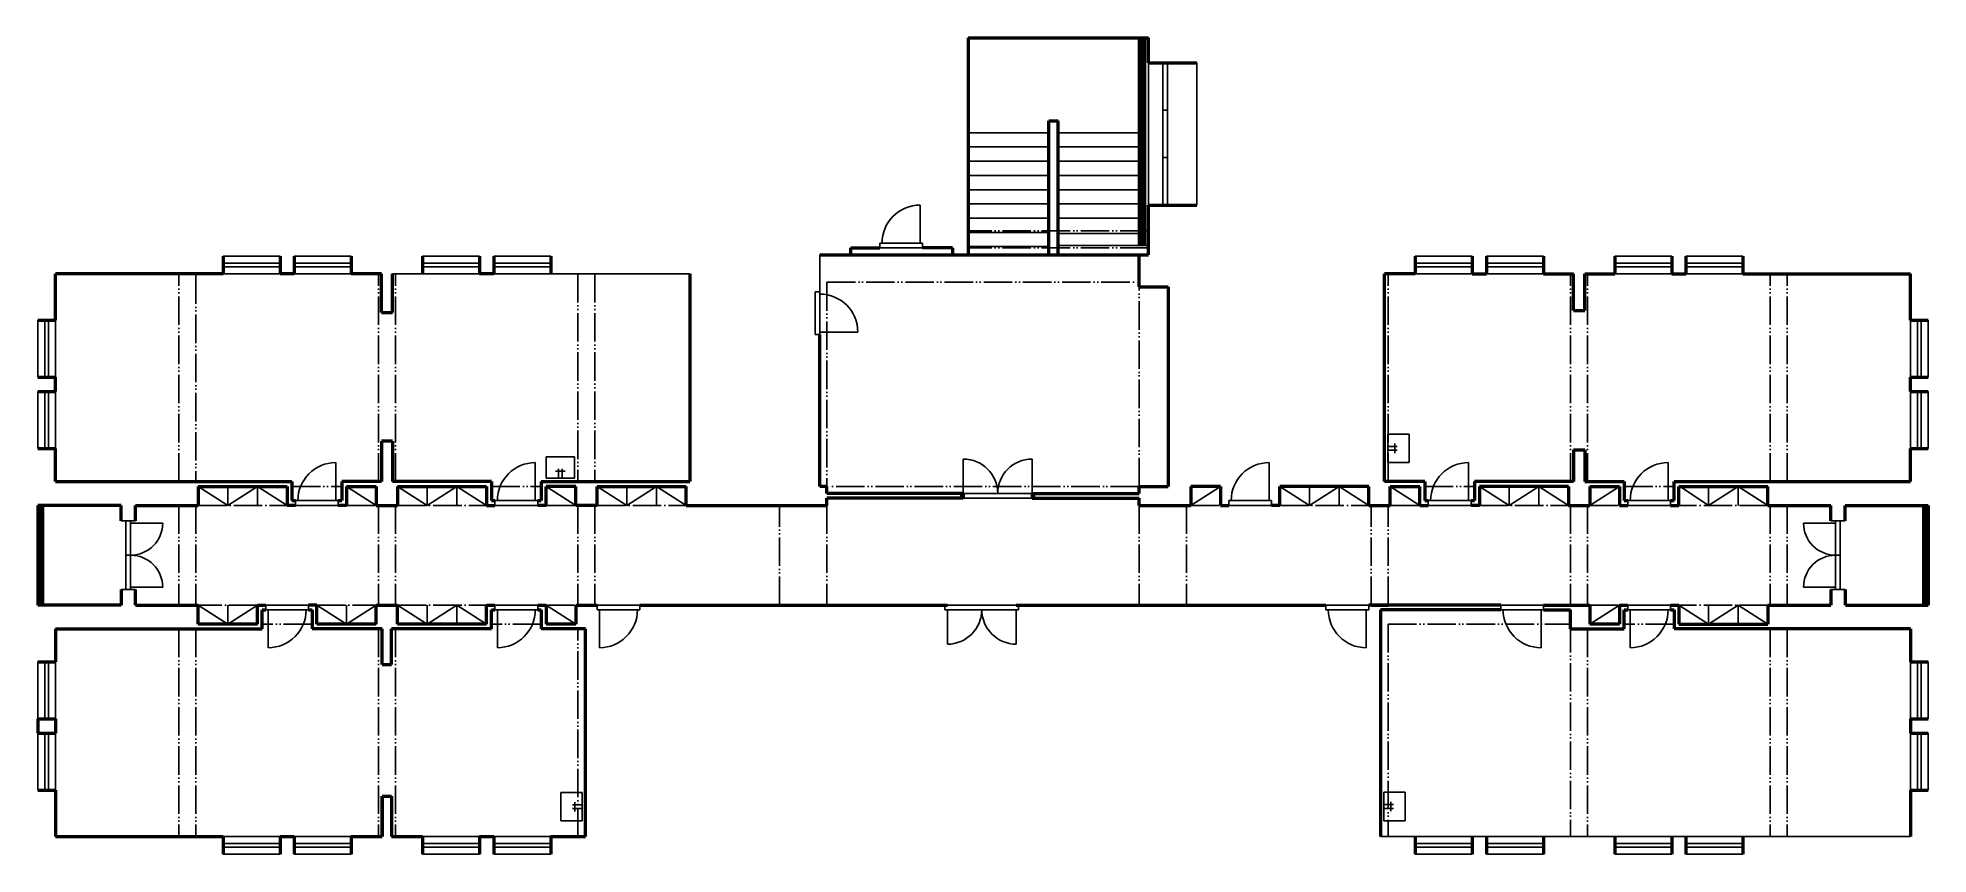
# Model space of a CAD drawing. Header units: millimetres. Extents: x 5892 to 45692, y 8533 to 25733.
import ezdxf

# ---------------------------------------------------------------- set-up
doc = ezdxf.new("R2010")
doc.units = ezdxf.units.MM
doc.header["$LTSCALE"] = 0.5
doc.linetypes.add('ACAD_ISO04W100', pattern=[30, 24, -3, 0, -3])
doc.linetypes.add('ACAD_ISO05W100', pattern=[33, 24, -3, 0, -3, 0, -3])
for name, color, linetype in [('Dveře', 51, 'Continuous'), ('Nábytek', 25, 'Continuous'), ('Obložení', 92, 'ACAD_ISO04W100'), ('Okna', 51, 'Continuous'), ('Překlady', 1, 'ACAD_ISO05W100'), ('Sanita', 150, 'Continuous'), ('Schody', 51, 'Continuous')]:
    doc.layers.add(name, color=color, linetype=linetype)
doc.layers.add('Zdi', color=7, linetype='Continuous', lineweight=50)

msp = doc.modelspace()

# ---------------------------------------------------------------- linework, layer by layer
for p, q in [((22357, 20383), (22357, 21158)), ((13357, 20758), (13992, 20758)), ((16692, 20758), (19617, 20758)), ((7647, 15558), (7947, 15558)), ((43642, 15558), (43942, 15558)), ((7647, 14108), (7947, 14108)), ((43642, 14108), (43942, 14108)), ((34162, 8908), (34892, 8908)), ((36092, 8908), (36392, 8908)), ((37592, 8908), (39092, 8908)), ((40292, 8908), (40592, 8908)), ((41792, 8908), (45317, 8908))]:
    msp.add_line(p, q)
at = {"layer": 'Dveře'}
for p, q in [((24467, 21408), (24467, 22208)), ((23617, 21408), (23617, 21308)), ((24517, 21408), (23617, 21408)), ((23617, 21308), (24517, 21308)), ((24517, 21408), (24517, 21308)), ((22357, 20383), (22257, 20383)), ((22257, 20383), (22257, 19483)), ((22357, 19483), (22357, 20383)), ((22357, 19533), (23157, 19533)), ((22357, 19483), (22257, 19483)), ((12167, 15983), (12167, 16783)), ((16367, 15983), (16367, 16783)), ((25377, 16133), (25377, 16858)), ((26827, 16133), (26827, 16858)), ((31817, 15983), (31817, 16783)), ((36017, 15983), (36017, 16783)), ((40217, 15983), (40217, 16783)), ((11317, 15983), (11317, 15883)), ((12217, 15983), (11317, 15983)), ((12217, 15983), (12217, 15883)), ((15517, 15983), (15517, 15883)), ((16417, 15983), (15517, 15983)), ((16417, 15983), (16417, 15883)), ((25327, 16033), (25327, 16133)), ((25377, 16133), (26827, 16133)), ((25377, 16033), (26827, 16033)), ((26877, 16033), (26877, 16133)), ((30967, 15983), (30967, 15883)), ((31867, 15983), (30967, 15983)), ((31867, 15983), (31867, 15883)), ((35167, 15983), (35167, 15883)), ((36067, 15983), (35167, 15983)), ((36067, 15983), (36067, 15883)), ((39367, 15983), (39367, 15883)), ((40267, 15983), (39367, 15983)), ((40267, 15983), (40267, 15883)), ((7747, 14108), (7747, 15558)), ((7747, 15558), (7847, 15558)), ((7847, 14108), (7847, 15558)), ((11317, 15883), (12217, 15883)), ((15517, 15883), (16417, 15883)), ((30967, 15883), (31867, 15883)), ((35167, 15883), (36067, 15883)), ((39367, 15883), (40267, 15883)), ((43742, 15558), (43742, 14108)), ((43742, 15558), (43842, 15558)), ((43842, 15558), (43842, 14108)), ((7847, 15508), (8522, 15508)), ((43742, 15508), (43067, 15508)), ((7847, 14833), (7747, 14833)), ((43742, 14833), (43842, 14833)), ((7847, 14108), (7747, 14108)), ((7847, 14158), (8522, 14158)), ((43742, 14158), (43067, 14158)), ((43842, 14108), (43742, 14108)), ((10692, 13683), (10692, 13783)), ((11592, 13783), (10692, 13783)), ((10692, 13683), (11592, 13683)), ((10742, 13683), (10742, 12883)), ((11592, 13683), (11592, 13783)), ((15517, 13683), (15517, 13783)), ((16417, 13783), (15517, 13783)), ((15517, 13683), (16417, 13683)), ((15567, 13683), (15567, 12883)), ((16417, 13683), (16417, 13783)), ((17667, 13683), (17667, 13783)), ((18567, 13783), (17667, 13783)), ((17667, 13683), (18567, 13683)), ((17717, 13683), (17717, 12883)), ((18567, 13683), (18567, 13783)), ((24992, 13683), (24992, 13783)), ((26542, 13683), (24992, 13683)), ((26492, 13783), (25042, 13783)), ((25042, 13683), (25042, 12958)), ((26492, 12958), (26492, 13683)), ((26542, 13683), (26542, 13783)), ((33012, 13683), (33012, 13783)), ((33012, 13783), (33912, 13783)), ((33912, 13683), (33012, 13683)), ((33862, 13683), (33862, 12883)), ((33912, 13683), (33912, 13783)), ((36692, 13683), (36692, 13783)), ((36692, 13783), (37592, 13783)), ((37592, 13683), (36692, 13683)), ((37542, 13683), (37542, 12883)), ((37592, 13683), (37592, 13783)), ((39367, 13683), (39367, 13783)), ((40267, 13783), (39367, 13783)), ((39367, 13683), (40267, 13683)), ((39417, 13683), (39417, 12883)), ((40267, 13683), (40267, 13783))]:
    msp.add_line(p, q, dxfattribs=at)
for centre, radius, start, end in [((24467, 21408), 800, 90, 180), ((22357, 19533), 800, 0, 90), ((12167, 15983), 800, 90, 180), ((16367, 15983), 800, 90, 180), ((25377, 16133), 725, 0, 90), ((26827, 16133), 725, 90, 180), ((31817, 15983), 800, 90, 180), ((36017, 15983), 800, 90, 180), ((40217, 15983), 800, 90, 180), ((7847, 15508), 675, 270, 0), ((43742, 15508), 675, 180, 270), ((7847, 14158), 675, 0, 90), ((43742, 14158), 675, 90, 180), ((10742, 13683), 800, 270, 0), ((15567, 13683), 800, 270, 0), ((17717, 13683), 800, 270, 0), ((25042, 13683), 725, 270, 0), ((26492, 13683), 725, 180, 270), ((33862, 13683), 800, 180, 270), ((37542, 13683), 800, 180, 270), ((39417, 13683), 800, 270, 0)]:
    msp.add_arc(centre, radius, start, end, dxfattribs=at)
at = {"layer": 'Nábytek'}
for p, q in [((9267, 16283), (9892, 15883)), ((9892, 15883), (10517, 16283)), ((9892, 16283), (9892, 15883)), ((10517, 16283), (11142, 15883)), ((10517, 16283), (10517, 15883)), ((12392, 16283), (13017, 15883)), ((13467, 16283), (14092, 15883)), ((14092, 15883), (14717, 16283)), ((14092, 16283), (14092, 15883)), ((14717, 16283), (15342, 15883)), ((14717, 16283), (14717, 15883)), ((16592, 16283), (17217, 15883)), ((17667, 16283), (18292, 15883)), ((18292, 15883), (18917, 16283)), ((18292, 15883), (18292, 16283)), ((18917, 16283), (19542, 15883)), ((18917, 15883), (18917, 16283)), ((30167, 15883), (30792, 16283)), ((32042, 16283), (32667, 15883)), ((32667, 15883), (32667, 16283)), ((32667, 15883), (33292, 16283)), ((33292, 15883), (33292, 16283)), ((33292, 16283), (33917, 15883)), ((34367, 16283), (34992, 15883)), ((36242, 16283), (36867, 15883)), ((36867, 15883), (37492, 16283)), ((36867, 16283), (36867, 15883)), ((37492, 16283), (38117, 15883)), ((37492, 16283), (37492, 15883)), ((38567, 15883), (39192, 16283)), ((40467, 16283), (41067, 15883)), ((41067, 15883), (41692, 16283)), ((41067, 15883), (41067, 16283)), ((41692, 16283), (42317, 15883)), ((41692, 15883), (41692, 16283)), ((9267, 13783), (9892, 13383)), ((9892, 13383), (10517, 13783)), ((9892, 13383), (9892, 13783)), ((11767, 13783), (12392, 13383)), ((12392, 13383), (12392, 13783)), ((12392, 13383), (13017, 13783)), ((13467, 13783), (14092, 13383)), ((14092, 13383), (14717, 13783)), ((14092, 13383), (14092, 13783)), ((14717, 13783), (15342, 13383)), ((14717, 13383), (14717, 13783)), ((16592, 13783), (17217, 13383)), ((38567, 13383), (39192, 13783)), ((40442, 13783), (41067, 13383)), ((41067, 13383), (41692, 13783)), ((41067, 13783), (41067, 13383)), ((41692, 13783), (42317, 13383)), ((41692, 13783), (41692, 13383))]:
    msp.add_line(p, q, dxfattribs=at)
at = {"layer": 'Obložení', "ltscale": 50}
for p, q in [((9267, 15883), (11142, 15883)), ((12392, 15883), (13017, 15883)), ((13467, 15883), (15342, 15883)), ((16592, 15883), (17217, 15883)), ((17667, 15883), (19542, 15883)), ((30167, 15883), (30792, 15883)), ((32042, 15883), (33917, 15883)), ((34367, 15883), (34992, 15883)), ((36242, 15883), (38117, 15883)), ((38567, 15883), (39192, 15883)), ((42317, 15883), (40442, 15883)), ((10517, 13783), (9267, 13783)), ((11767, 13783), (13017, 13783)), ((13467, 13783), (15342, 13783)), ((16592, 13783), (17217, 13783)), ((38567, 13783), (39192, 13783)), ((42317, 13783), (40442, 13783))]:
    msp.add_line(p, q, dxfattribs=at)
at = {"layer": 'Okna'}
for p, q in [((29277, 25208), (29277, 22208)), ((29577, 25208), (29577, 22208)), ((29677, 25208), (29677, 22208)), ((30292, 25208), (30292, 22208)), ((29577, 24208), (29677, 24208)), ((29577, 23208), (29677, 23208)), ((9792, 21133), (10992, 21133)), ((11292, 21133), (12492, 21133)), ((13992, 21133), (15192, 21133)), ((15492, 21133), (16692, 21133)), ((34892, 21133), (36092, 21133)), ((36392, 21133), (37592, 21133)), ((39092, 21133), (40292, 21133)), ((40592, 21133), (41792, 21133)), ((9792, 20986), (10992, 20986)), ((9792, 20906), (10992, 20906)), ((9792, 20758), (10992, 20758)), ((11292, 20986), (12492, 20986)), ((11292, 20906), (12492, 20906)), ((11292, 20758), (12492, 20758)), ((13992, 20986), (15192, 20986)), ((13992, 20906), (15192, 20906)), ((13992, 20758), (15192, 20758)), ((15492, 20986), (16692, 20986)), ((15492, 20906), (16692, 20906)), ((15492, 20758), (16692, 20758)), ((34892, 20986), (36092, 20986)), ((34892, 20906), (36092, 20906)), ((34892, 20758), (36092, 20758)), ((36392, 20986), (37592, 20986)), ((36392, 20906), (37592, 20906)), ((36392, 20758), (37592, 20758)), ((39092, 20986), (40292, 20986)), ((39092, 20906), (40292, 20906)), ((39092, 20758), (40292, 20758)), ((40592, 20986), (41792, 20986)), ((40592, 20906), (41792, 20906)), ((40592, 20758), (41792, 20758)), ((5892, 18583), (5892, 19783)), ((6040, 18583), (6040, 19783)), ((6120, 18583), (6120, 19783)), ((6267, 18583), (6267, 19783)), ((45317, 19783), (45317, 18583)), ((45465, 19783), (45465, 18583)), ((45545, 19783), (45545, 18583)), ((45692, 19783), (45692, 18583)), ((5892, 17083), (5892, 18283)), ((6040, 17083), (6040, 18283)), ((6120, 17083), (6120, 18283)), ((6267, 17083), (6267, 18283)), ((45317, 18283), (45317, 17083)), ((45465, 18283), (45465, 17083)), ((45545, 18283), (45545, 17083)), ((45692, 18283), (45692, 17083)), ((5892, 11383), (5892, 12583)), ((6040, 11383), (6040, 12583)), ((6120, 11383), (6120, 12583)), ((6267, 11383), (6267, 12583)), ((45317, 12583), (45317, 11383)), ((45465, 12583), (45465, 11383)), ((45545, 12583), (45545, 11383)), ((45692, 12583), (45692, 11383)), ((5892, 9883), (5892, 11083)), ((6040, 9883), (6040, 11083)), ((6120, 9883), (6120, 11083)), ((6267, 9883), (6267, 11083)), ((45317, 11083), (45317, 9883)), ((45465, 11083), (45465, 9883)), ((45545, 11083), (45545, 9883)), ((45692, 11083), (45692, 9883)), ((10992, 8908), (9792, 8908)), ((10992, 8761), (9792, 8761)), ((12492, 8908), (11292, 8908)), ((12492, 8761), (11292, 8761)), ((15192, 8908), (13992, 8908)), ((15192, 8761), (13992, 8761)), ((16692, 8908), (15492, 8908)), ((16692, 8761), (15492, 8761)), ((36092, 8908), (34892, 8908)), ((36092, 8761), (34892, 8761)), ((37592, 8908), (36392, 8908)), ((37592, 8761), (36392, 8761)), ((40292, 8908), (39092, 8908)), ((40292, 8761), (39092, 8761)), ((41792, 8908), (40592, 8908)), ((41792, 8761), (40592, 8761)), ((10992, 8681), (9792, 8681)), ((10992, 8533), (9792, 8533)), ((12492, 8681), (11292, 8681)), ((12492, 8533), (11292, 8533)), ((15192, 8681), (13992, 8681)), ((15192, 8533), (13992, 8533)), ((16692, 8681), (15492, 8681)), ((16692, 8533), (15492, 8533)), ((36092, 8681), (34892, 8681)), ((36092, 8533), (34892, 8533)), ((37592, 8681), (36392, 8681)), ((37592, 8533), (36392, 8533)), ((40292, 8681), (39092, 8681)), ((40292, 8533), (39092, 8533)), ((41792, 8681), (40592, 8681)), ((41792, 8533), (40592, 8533))]:
    msp.add_line(p, q, dxfattribs=at)
at = {"layer": 'Překlady', "ltscale": 50}
for p, q in [((29277, 21668), (25477, 21668)), ((29277, 21308), (25477, 21308)), ((8862, 16383), (8862, 20728)), ((9222, 20728), (9222, 16383)), ((13062, 16383), (13062, 20758)), ((13422, 16383), (13422, 20758)), ((17262, 20758), (17262, 16383)), ((17622, 20758), (17622, 16383)), ((34322, 16383), (34322, 20758)), ((38162, 16383), (38162, 20758)), ((38522, 16383), (38522, 20758)), ((42362, 16383), (42362, 20758)), ((42722, 16383), (42722, 20758)), ((22507, 20583), (22507, 16283)), ((22507, 20583), (29077, 20583)), ((29077, 16283), (29077, 20483)), ((11242, 16283), (12292, 16283)), ((15442, 16283), (16492, 16283)), ((29077, 16283), (22507, 16283)), ((35092, 16283), (36142, 16283)), ((39292, 16283), (40342, 16283)), ((8862, 15883), (8862, 13783)), ((9222, 15883), (9222, 13783)), ((13062, 15883), (13062, 13783)), ((13422, 15883), (13422, 13783)), ((17262, 15883), (17262, 13783)), ((17622, 15883), (17622, 13783)), ((21507, 13783), (21507, 15883)), ((22507, 15883), (22507, 13783)), ((29077, 15883), (29077, 13783)), ((30077, 15883), (30077, 13783)), ((33962, 13783), (33962, 15883)), ((34322, 13783), (34322, 15883)), ((38162, 15883), (38162, 13783)), ((38522, 15883), (38522, 13783)), ((42362, 15883), (42362, 13783)), ((42722, 15883), (42722, 13783)), ((8862, 13283), (8862, 8908)), ((9222, 13283), (9222, 8908)), ((11667, 13383), (10617, 13383)), ((13062, 13283), (13062, 8908)), ((13422, 13283), (13422, 8908)), ((16492, 13383), (15442, 13383)), ((17262, 8908), (17262, 13283)), ((34322, 13383), (34322, 8908)), ((34322, 13383), (38162, 13383)), ((38162, 13383), (38162, 8908)), ((38522, 13283), (38522, 8908)), ((40342, 13383), (39292, 13383)), ((42362, 13283), (42362, 8908)), ((42722, 13283), (42722, 8908))]:
    msp.add_line(p, q, dxfattribs=at)
at = {"layer": 'Sanita'}
for p, q in [((34312, 17383), (34312, 16783)), ((34312, 17383), (34762, 17383)), ((34312, 17123), (34512, 17123)), ((34462, 17183), (34462, 16983)), ((34762, 16783), (34762, 17383)), ((16592, 16453), (16592, 16903)), ((16592, 16903), (17192, 16903)), ((17192, 16453), (17192, 16903)), ((34312, 17043), (34512, 17043)), ((34312, 16783), (34762, 16783)), ((17192, 16453), (16592, 16453)), ((16992, 16603), (16792, 16603)), ((16852, 16453), (16852, 16653)), ((16932, 16453), (16932, 16653)), ((16902, 9233), (16902, 9833)), ((17352, 9833), (16902, 9833)), ((17352, 9573), (17152, 9573)), ((17202, 9633), (17202, 9433)), ((17352, 9833), (17352, 9233)), ((34232, 9239), (34232, 9839)), ((34232, 9839), (34682, 9839)), ((34232, 9579), (34432, 9579)), ((34382, 9439), (34382, 9639)), ((34682, 9839), (34682, 9239)), ((17352, 9233), (16902, 9233)), ((17352, 9493), (17152, 9493)), ((34232, 9499), (34432, 9499)), ((34232, 9239), (34682, 9239))]:
    msp.add_line(p, q, dxfattribs=at)
at = {"layer": 'Schody'}
for p, q in [((27177, 23733), (25477, 23733)), ((27377, 23733), (29077, 23733)), ((27177, 23433), (25477, 23433)), ((27177, 23133), (25477, 23133)), ((27377, 23433), (29077, 23433)), ((27377, 23133), (29077, 23133)), ((27177, 22833), (25477, 22833)), ((27377, 22833), (29077, 22833)), ((27177, 22533), (25477, 22533)), ((27377, 22533), (29077, 22533)), ((27177, 22233), (25477, 22233)), ((27177, 21933), (25477, 21933)), ((27377, 22233), (29077, 22233)), ((27377, 21933), (29077, 21933)), ((27177, 21633), (25477, 21633)), ((29077, 21608), (27377, 21608)), ((27177, 21333), (25477, 21333)), ((29277, 21358), (27377, 21358))]:
    msp.add_line(p, q, dxfattribs=at)
at = {"layer": 'Zdi'}
for p, q in [((25477, 25733), (29277, 25733)), ((25477, 25733), (25477, 21158)), ((29077, 25733), (29077, 21358)), ((29152, 21358), (29152, 25733)), ((29202, 21358), (29202, 25733)), ((29277, 25208), (29277, 25733)), ((29277, 25208), (30292, 25208)), ((27177, 21158), (27177, 23983)), ((27177, 23983), (27377, 23983)), ((27377, 21133), (27377, 23983)), ((29277, 21158), (29277, 22208)), ((29277, 22208), (30292, 22208)), ((9792, 21133), (9792, 20758)), ((10992, 21133), (10992, 20758)), ((11292, 21133), (11292, 20758)), ((12492, 21133), (12492, 20758)), ((13992, 21133), (13992, 20758)), ((15192, 21133), (15192, 20758)), ((15492, 21133), (15492, 20758)), ((16692, 21133), (16692, 20758)), ((22357, 21158), (29277, 21158)), ((22357, 21158), (23007, 21158)), ((23007, 21158), (23007, 21308)), ((23007, 21308), (23617, 21308)), ((23007, 21158), (23007, 21158)), ((23007, 21158), (23007, 21158)), ((23007, 21158), (23007, 21158)), ((23007, 21158), (23007, 21158)), ((25147, 21308), (24517, 21308)), ((25147, 21308), (25147, 21158)), ((25147, 21158), (25477, 21158)), ((29077, 20483), (29077, 21158)), ((34892, 21133), (34892, 20758)), ((36092, 21133), (36092, 20758)), ((36392, 21133), (36392, 20758)), ((37592, 21133), (37592, 20758)), ((39092, 21133), (39092, 20758)), ((40292, 21133), (40292, 20758)), ((40592, 21133), (40592, 20758)), ((41792, 21133), (41792, 20758)), ((9792, 20758), (6267, 20758)), ((6267, 19783), (6267, 20758)), ((11292, 20758), (10992, 20758)), ((13127, 20758), (12492, 20758)), ((13127, 19948), (13127, 20758)), ((13357, 19948), (13357, 20758)), ((15492, 20758), (15192, 20758)), ((19617, 20758), (19617, 16383)), ((34242, 16383), (34242, 20758)), ((34892, 20758), (34242, 20758)), ((36092, 20758), (36392, 20758)), ((37592, 20758), (38222, 20758)), ((38222, 19988), (38222, 20758)), ((38462, 19988), (38462, 20758)), ((38462, 20758), (39092, 20758)), ((40292, 20758), (40592, 20758)), ((41792, 20758), (45317, 20758)), ((45317, 19783), (45317, 20758)), ((29077, 20483), (29692, 20483)), ((29692, 20483), (29692, 16283)), ((13127, 19948), (13357, 19948)), ((38222, 19988), (38462, 19988)), ((5892, 19783), (6267, 19783)), ((45317, 19783), (45692, 19783)), ((22357, 16283), (22357, 19483)), ((5892, 18583), (6267, 18583)), ((6267, 18283), (6267, 18583)), ((45317, 18583), (45692, 18583)), ((45317, 18283), (45317, 18583)), ((5892, 18283), (6267, 18283)), ((45317, 18283), (45692, 18283)), ((13127, 17233), (13127, 16383)), ((13357, 17233), (13127, 17233)), ((13357, 17233), (13357, 16383)), ((5892, 17083), (6267, 17083)), ((6267, 16383), (6267, 17083)), ((38222, 17053), (38222, 16383)), ((38222, 17053), (38462, 17053)), ((38462, 17053), (38462, 16383)), ((45317, 16383), (45317, 17083)), ((45317, 17083), (45692, 17083)), ((6267, 16383), (11242, 16383)), ((11242, 16383), (11242, 15983)), ((13127, 16383), (12292, 16383)), ((12292, 16383), (12292, 15983)), ((15442, 16383), (13357, 16383)), ((15442, 16383), (15442, 15983)), ((16492, 16383), (16492, 15983)), ((16492, 16383), (19617, 16383)), ((35092, 16383), (34242, 16383)), ((35092, 16383), (35092, 15983)), ((38222, 16383), (36142, 16383)), ((36142, 16383), (36142, 15983)), ((38462, 16383), (39292, 16383)), ((39292, 16383), (39292, 15983)), ((40342, 16383), (45317, 16383)), ((40342, 15983), (40342, 16383)), ((9267, 16283), (11142, 16283)), ((9267, 16283), (9267, 15883)), ((11142, 16283), (11142, 15883)), ((11242, 15983), (11317, 15983)), ((12217, 15983), (12292, 15983)), ((12392, 16283), (13017, 16283)), ((12392, 16283), (12392, 15883)), ((13017, 16283), (13017, 15883)), ((13467, 16283), (15342, 16283)), ((13467, 16283), (13467, 15883)), ((15342, 16283), (15342, 15883)), ((15442, 15983), (15517, 15983)), ((16417, 15983), (16492, 15983)), ((17217, 16283), (16592, 16283)), ((16592, 15883), (16592, 16283)), ((17217, 15883), (17217, 16283)), ((17667, 16283), (19542, 16283)), ((17667, 15883), (17667, 16283)), ((19542, 15883), (19542, 16283)), ((22507, 16283), (22357, 16283)), ((22507, 16133), (22507, 16283)), ((25377, 16133), (22507, 16133)), ((25377, 16033), (22507, 16033)), ((22507, 15883), (22507, 16033)), ((25377, 16133), (25377, 16033)), ((26827, 16133), (29077, 16133)), ((26827, 16133), (26827, 16033)), ((26827, 16033), (29077, 16033)), ((29077, 16133), (29077, 16283)), ((29077, 16283), (29692, 16283)), ((29077, 15883), (29077, 16033)), ((30792, 16283), (30167, 16283)), ((30167, 16283), (30167, 15883)), ((30792, 16283), (30792, 15883)), ((32042, 15883), (32042, 16283)), ((33917, 16283), (32042, 16283)), ((33917, 15883), (33917, 16283)), ((34367, 15883), (34367, 16283)), ((34367, 16283), (34992, 16283)), ((34992, 15883), (34992, 16283)), ((35092, 15983), (35167, 15983)), ((36067, 15983), (36142, 15983)), ((38117, 16283), (36242, 16283)), ((36242, 16283), (36242, 15883)), ((38117, 16283), (38117, 15883)), ((38567, 16283), (39192, 16283)), ((38567, 16283), (38567, 15883)), ((39192, 16283), (39192, 15883)), ((39292, 15983), (39367, 15983)), ((40267, 15983), (40342, 15983)), ((40442, 16283), (42317, 16283)), ((40442, 15883), (40442, 16283)), ((42317, 15883), (42317, 16283)), ((7647, 15883), (5892, 15883)), ((5892, 15883), (5892, 13783)), ((5927, 15883), (5927, 13783)), ((5957, 15883), (5957, 13783)), ((5992, 15883), (5992, 13783)), ((7647, 15558), (7647, 15883)), ((7947, 15558), (7947, 15883)), ((7947, 15883), (9267, 15883)), ((11317, 15883), (11142, 15883)), ((12392, 15883), (12217, 15883)), ((13017, 15883), (13467, 15883)), ((15342, 15883), (15517, 15883)), ((16592, 15883), (16417, 15883)), ((17667, 15883), (17217, 15883)), ((19542, 15883), (22507, 15883)), ((29077, 15883), (30167, 15883)), ((30792, 15883), (30967, 15883)), ((32042, 15883), (31867, 15883)), ((33917, 15883), (34367, 15883)), ((34992, 15883), (35167, 15883)), ((36242, 15883), (36067, 15883)), ((38117, 15883), (38567, 15883)), ((39192, 15883), (39367, 15883)), ((40267, 15883), (40442, 15883)), ((42317, 15883), (43642, 15883)), ((43642, 15558), (43642, 15883)), ((43942, 15883), (45692, 15883)), ((43942, 15558), (43942, 15883)), ((45592, 15883), (45592, 13783)), ((45627, 15883), (45627, 13783)), ((45657, 15883), (45657, 13783)), ((45692, 15883), (45692, 13783)), ((7647, 14108), (7647, 13783)), ((7947, 13783), (7947, 14108)), ((43642, 14108), (43642, 13783)), ((43942, 14108), (43942, 13783)), ((7647, 13783), (5892, 13783)), ((7647, 13903), (7647, 13903)), ((7947, 13783), (9267, 13783)), ((9267, 13383), (9267, 13783)), ((10517, 13783), (10692, 13783)), ((10517, 13383), (10517, 13783)), ((10617, 13683), (10692, 13683)), ((10617, 13283), (10617, 13683)), ((11767, 13783), (11592, 13783)), ((11592, 13683), (11667, 13683)), ((11667, 13683), (11667, 13283)), ((11767, 13383), (11767, 13783)), ((13017, 13783), (13467, 13783)), ((13017, 13383), (13017, 13783)), ((13467, 13383), (13467, 13783)), ((15342, 13783), (15517, 13783)), ((15342, 13383), (15342, 13783)), ((15442, 13683), (15517, 13683)), ((15442, 13283), (15442, 13683)), ((16417, 13783), (16592, 13783)), ((16417, 13683), (16492, 13683)), ((16492, 13683), (16492, 13283)), ((16592, 13783), (16592, 13383)), ((17217, 13783), (17667, 13783)), ((17217, 13783), (17217, 13383)), ((18567, 13783), (25042, 13783)), ((26492, 13783), (33012, 13783)), ((36692, 13783), (33912, 13783)), ((33962, 13783), (34322, 13783)), ((36692, 13683), (34162, 13683)), ((34162, 13683), (34162, 8908)), ((37592, 13783), (38567, 13783)), ((37592, 13683), (38162, 13683)), ((38162, 13283), (38162, 13683)), ((38567, 13783), (38567, 13383)), ((39192, 13783), (39367, 13783)), ((39192, 13783), (39367, 13783)), ((39192, 13783), (39192, 13383)), ((39292, 13683), (39367, 13683)), ((39292, 13283), (39292, 13683)), ((40267, 13783), (40442, 13783)), ((40267, 13683), (40342, 13683)), ((40342, 13683), (40342, 13283)), ((40442, 13783), (40442, 13383)), ((42317, 13783), (43642, 13783)), ((42317, 13783), (42317, 13383)), ((42362, 13783), (42722, 13783)), ((43951, 13783), (45692, 13783)), ((6267, 13283), (10617, 13283)), ((6267, 13283), (6267, 12583)), ((10517, 13383), (9267, 13383)), ((13142, 13283), (11667, 13283)), ((13017, 13383), (11767, 13383)), ((13142, 12533), (13142, 13283)), ((13342, 12533), (13342, 13283)), ((15442, 13283), (13342, 13283)), ((15342, 13383), (13467, 13383)), ((17422, 13283), (16492, 13283)), ((17217, 13383), (16592, 13383)), ((17422, 8908), (17422, 13283)), ((38162, 13283), (39292, 13283)), ((39192, 13383), (38567, 13383)), ((45317, 13283), (40342, 13283)), ((40442, 13383), (42317, 13383)), ((45317, 13283), (45317, 12583)), ((5892, 12583), (6267, 12583)), ((13142, 12533), (13342, 12533)), ((45317, 12583), (45692, 12583)), ((5892, 11383), (6267, 11383)), ((5892, 11383), (5892, 11083)), ((6267, 11383), (6267, 11083)), ((45317, 11383), (45692, 11383)), ((45317, 11383), (45317, 11083)), ((5892, 11083), (6267, 11083)), ((45317, 11083), (45692, 11083)), ((5892, 9883), (6267, 9883)), ((6267, 9883), (6267, 8908)), ((13142, 9758), (13142, 8908)), ((13142, 8908), (13142, 9758)), ((13142, 9758), (13342, 9758)), ((13342, 9758), (13342, 8908)), ((45317, 9883), (45692, 9883)), ((45317, 9883), (45317, 8908)), ((6267, 8908), (9792, 8908)), ((9792, 8908), (9792, 8533)), ((10992, 8908), (10992, 8533)), ((10992, 8908), (11292, 8908)), ((11292, 8908), (11292, 8533)), ((12492, 8908), (12492, 8533)), ((12492, 8908), (13142, 8908)), ((13342, 8908), (13992, 8908)), ((13992, 8908), (13992, 8533)), ((15192, 8908), (15192, 8533)), ((15192, 8908), (15492, 8908)), ((15492, 8908), (15492, 8533)), ((16692, 8908), (16692, 8533)), ((16692, 8908), (17422, 8908)), ((34892, 8908), (34892, 8533)), ((36092, 8908), (36092, 8533)), ((36392, 8908), (36392, 8533)), ((37592, 8908), (37592, 8533)), ((39092, 8908), (39092, 8533)), ((40292, 8908), (40292, 8533)), ((40592, 8908), (40592, 8533)), ((41792, 8908), (41792, 8533))]:
    msp.add_line(p, q, dxfattribs=at)

doc.saveas('drawing.dxf')
